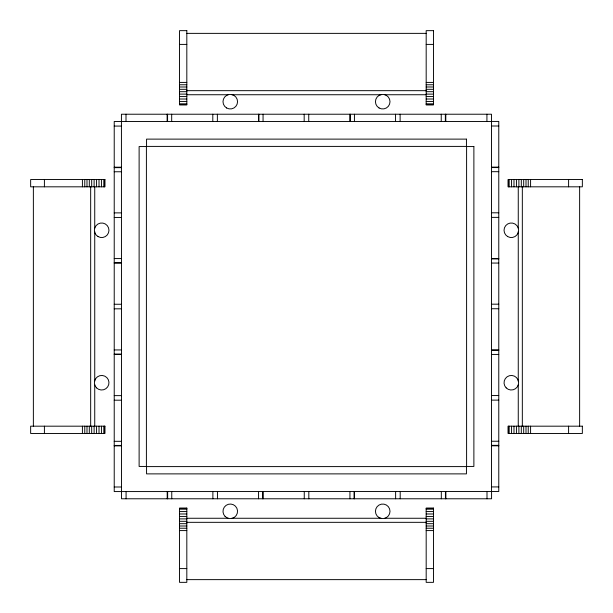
<?xml version="1.0" encoding="UTF-8"?>
<svg xmlns="http://www.w3.org/2000/svg" width="613" height="613" viewBox="0 0 613 613"><rect width="100%" height="100%" fill="white"/><g stroke="black" fill="none" stroke-linecap="round" stroke-linejoin="round"><path stroke-width="0.92" d="M186.819 33.37L426.181 33.37M179.54 44.404L186.819 44.404M426.181 44.404L433.46 44.404M179.54 82.418L186.819 82.418M426.181 82.418L433.46 82.418M179.54 84.77L186.819 84.77M426.181 84.77L433.46 84.77M179.54 86.992L186.819 86.992M426.181 86.992L433.46 86.992M179.54 89.306L186.819 89.306M426.181 89.306L433.46 89.306M186.819 90.67L426.181 90.67M179.54 91.689L186.819 91.689M426.181 91.689L433.46 91.689M179.54 94.111L186.819 94.111M426.181 94.111L433.46 94.111M186.819 94.739L227.99 94.739M231.821 94.739L381.179 94.739M385.01 94.739L426.181 94.739M179.54 96.563L186.819 96.563M426.181 96.563L433.46 96.563M179.54 99.015L186.819 99.015M426.181 99.015L433.46 99.015M179.54 101.436L186.819 101.436M426.181 101.436L433.46 101.436M179.54 103.819L186.819 103.819M426.181 103.819L433.46 103.819M179.54 104.585L186.819 104.585M426.181 104.585L433.46 104.585M491.496 121.428L498.775 121.428L498.775 491.496L114.225 491.572L114.225 121.504L491.496 121.504M114.225 126.079L121.504 126.079M491.496 126.002L498.775 126.002M114.225 167.196L121.504 167.196M491.496 167.119L498.775 167.119M491.496 167.571L498.775 167.571M114.225 167.648L121.504 167.648M491.496 171.686L498.775 171.686M114.225 171.763L121.504 171.763M491.496 212.803L498.775 212.803M114.225 212.88L121.504 212.88M491.496 217.37L498.775 217.37M114.225 217.446L121.504 217.446M491.496 258.487L498.775 258.487M114.225 258.571L121.504 258.571M491.496 258.947L498.775 258.947M114.225 262.678L121.504 262.678M491.496 263.061L498.775 263.061M114.225 263.138L121.504 263.138M491.496 304.178L498.775 304.178M114.225 304.255L121.504 304.255M114.225 308.822L121.504 308.822M491.496 308.745L498.775 308.745M114.225 349.939L121.504 349.939M491.496 349.862L498.775 349.862M491.496 350.322L498.775 350.322M114.225 354.053L121.504 354.053M491.496 354.429L498.775 354.429M114.225 354.513L121.504 354.513M491.496 395.554L498.775 395.554M114.225 395.63L121.504 395.63M491.496 400.12L498.775 400.12M114.225 400.197L121.504 400.197M491.496 441.237L498.775 441.237M114.225 441.314L121.504 441.314M491.496 445.352L498.775 445.352M114.225 445.429L121.504 445.429M491.496 445.804L498.775 445.804M114.225 445.881L121.504 445.881M491.496 486.921L498.775 486.921M114.225 486.998L121.504 486.998M179.54 508.415L186.819 508.415M426.181 508.415L433.46 508.415M179.54 509.181L186.819 509.181M426.181 509.181L433.46 509.181M179.54 511.564L186.819 511.564M426.181 511.564L433.46 511.564M179.54 513.985L186.819 513.985M426.181 513.985L433.46 513.985M179.54 516.437L186.819 516.437M426.181 516.437L433.46 516.437M186.819 518.261L227.99 518.261M231.821 518.261L381.179 518.261M385.01 518.261L426.181 518.261M179.54 518.889L186.819 518.889M426.181 518.889L433.46 518.889M179.54 521.311L186.819 521.311M426.181 521.311L433.46 521.311M186.819 522.33L426.181 522.33M179.54 523.694L186.819 523.694M426.181 523.694L433.46 523.694M179.54 526.008L186.819 526.008M426.181 526.008L433.46 526.008M179.54 528.23L186.819 528.23M426.181 528.23L433.46 528.23M179.54 530.582L186.819 530.582M426.181 530.582L433.46 530.582M179.54 568.596L186.819 568.596M426.181 568.596L433.46 568.596M186.819 579.63L426.181 579.63M579.63 186.819L579.63 426.181M568.596 179.54L568.596 186.819M568.596 426.181L568.596 433.46M530.582 179.54L530.582 186.819M530.582 426.181L530.582 433.46M528.23 179.54L528.23 186.819M528.23 426.181L528.23 433.46M526.008 179.54L526.008 186.819M526.008 426.181L526.008 433.46M523.694 179.54L523.694 186.819M523.694 426.181L523.694 433.46M522.33 186.819L522.33 426.181M521.311 179.54L521.311 186.819M521.311 426.181L521.311 433.46M518.889 179.54L518.889 186.819M518.889 426.181L518.889 433.46M518.261 186.819L518.261 227.99M518.261 231.821L518.261 381.179M518.261 385.01L518.261 426.181M516.437 179.54L516.437 186.819M516.437 426.181L516.437 433.46M513.985 179.54L513.985 186.819M513.985 426.181L513.985 433.46M511.564 179.54L511.564 186.819M511.564 426.181L511.564 433.46M509.181 179.54L509.181 186.819M509.181 426.181L509.181 433.46M508.415 179.54L508.415 186.819M508.415 426.181L508.415 433.46M491.572 491.496L491.572 498.775L121.504 498.775L121.428 114.225L491.496 114.225L491.496 491.496M486.921 114.225L486.921 121.504M486.998 491.496L486.998 498.775M445.804 114.225L445.804 121.504M445.881 491.496L445.881 498.775M445.429 491.496L445.429 498.775M445.352 114.225L445.352 121.504M441.314 491.496L441.314 498.775M441.237 114.225L441.237 121.504M400.197 491.496L400.197 498.775M400.12 114.225L400.12 121.504M395.63 491.496L395.63 498.775M395.554 114.225L395.554 121.504M354.513 491.496L354.513 498.775M354.429 114.225L354.429 121.504M354.053 491.496L354.053 498.775M350.322 114.225L350.322 121.504M349.939 491.496L349.939 498.775M349.862 114.225L349.862 121.504M308.822 491.496L308.822 498.775M308.745 114.225L308.745 121.504M304.178 114.225L304.178 121.504M304.255 491.496L304.255 498.775M263.061 114.225L263.061 121.504M263.138 491.496L263.138 498.775M262.678 491.496L262.678 498.775M258.947 114.225L258.947 121.504M258.571 491.496L258.571 498.775M258.487 114.225L258.487 121.504M217.446 491.496L217.446 498.775M217.37 114.225L217.37 121.504M212.88 491.496L212.88 498.775M212.803 114.225L212.803 121.504M171.763 491.496L171.763 498.775M171.686 114.225L171.686 121.504M167.648 491.496L167.648 498.775M167.571 114.225L167.571 121.504M167.196 491.496L167.196 498.775M167.119 114.225L167.119 121.504M126.079 491.496L126.079 498.775M126.002 114.225L126.002 121.504M104.585 179.54L104.585 186.819M104.585 426.181L104.585 433.46M103.819 179.54L103.819 186.819M103.819 426.181L103.819 433.46M101.436 179.54L101.436 186.819M101.436 426.181L101.436 433.46M99.015 179.54L99.015 186.819M99.015 426.181L99.015 433.46M96.563 179.54L96.563 186.819M96.563 426.181L96.563 433.46M94.739 186.819L94.739 227.99M94.739 231.821L94.739 381.179M94.739 385.01L94.739 426.181M94.111 179.54L94.111 186.819M94.111 426.181L94.111 433.46M91.689 179.54L91.689 186.819M91.689 426.181L91.689 433.46M90.67 186.819L90.67 426.181M89.306 179.54L89.306 186.819M89.306 426.181L89.306 433.46M86.992 179.54L86.992 186.819M86.992 426.181L86.992 433.46M84.77 179.54L84.77 186.819M84.77 426.181L84.77 433.46M82.418 179.54L82.418 186.819M82.418 426.181L82.418 433.46M44.404 179.54L44.404 186.819M44.404 426.181L44.404 433.46M33.37 186.819L33.37 426.181M186.819 30.65L179.54 30.65L179.54 104.923L186.819 104.923L186.819 30.65M433.46 30.65L426.181 30.65L426.181 104.923L433.46 104.923L433.46 30.65M466.439 139.12L146.561 139.12L146.561 146.4L466.439 146.4L466.439 139.12M146.4 146.561L139.12 146.561L139.12 466.439L146.4 466.439L146.4 146.561M473.88 146.561L466.6 146.561L466.6 466.439L473.88 466.439L473.88 146.561M104.923 179.54L30.65 179.54L30.65 186.819L104.923 186.819L104.923 179.54M582.35 179.54L508.077 179.54L508.077 186.819L582.35 186.819L582.35 179.54M104.923 426.181L30.65 426.181L30.65 433.46L104.923 433.46L104.923 426.181M582.35 426.181L508.077 426.181L508.077 433.46L582.35 433.46L582.35 426.181M466.439 466.6L146.561 466.6L146.561 473.88L466.439 473.88L466.439 466.6M186.819 508.077L179.54 508.077L179.54 582.35L186.819 582.35L186.819 508.077M433.46 508.077L426.181 508.077L426.181 582.35L433.46 582.35L433.46 508.077M226.634 107.988A7.279 7.279 0 0 0 237.553 101.681A7.279 7.279 0 0 0 226.634 95.375A7.279 7.279 0 0 0 226.634 107.988M379.087 107.988A7.279 7.279 0 0 0 390.006 101.681A7.279 7.279 0 0 0 379.087 95.375A7.279 7.279 0 0 0 379.087 107.988M96.532 387.876A7.279 7.279 0 0 0 108.716 384.612A7.279 7.279 0 0 0 99.796 375.7A7.279 7.279 0 0 0 96.532 387.876M98.042 236.58A7.279 7.279 0 0 0 108.961 230.273A7.279 7.279 0 0 0 98.042 223.967A7.279 7.279 0 0 0 98.042 236.58M507.679 236.58A7.279 7.279 0 0 0 518.598 230.273A7.279 7.279 0 0 0 507.679 223.967A7.279 7.279 0 0 0 507.679 236.58M506.169 387.876A7.279 7.279 0 0 0 518.353 384.612A7.279 7.279 0 0 0 509.434 375.7A7.279 7.279 0 0 0 506.169 387.876M379.087 517.625A7.279 7.279 0 0 0 390.006 511.319A7.279 7.279 0 0 0 379.087 505.012A7.279 7.279 0 0 0 379.087 517.625M225.124 516.468A7.279 7.279 0 0 0 237.3 513.204A7.279 7.279 0 0 0 228.388 504.284A7.279 7.279 0 0 0 225.124 516.468"/></g></svg>
